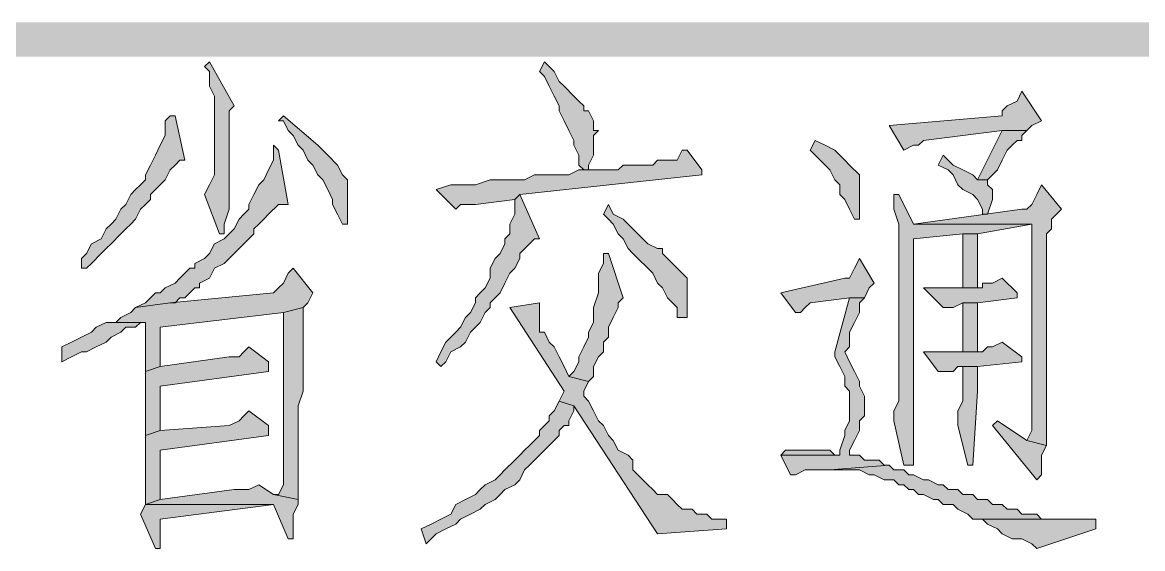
# Model space of a CAD drawing. Header units: inches. Extents: x 20 to 409, y 5 to 283.
# Drawn here: x 41.28 to 50.91, y 11.24 to 15.77 of the extents above; entities that cross this region are included whole.
import ezdxf

# ---------------------------------------------------------------- set-up
doc = ezdxf.new("R2010")
doc.units = ezdxf.units.IN
doc.header["$MEASUREMENT"] = 0
doc.layers.add('C00-00-00', color=7, linetype='Continuous')

msp = doc.modelspace()

# ---------------------------------------------------------------- hatches: boundary and pattern name
at = {"layer": 'C00-00-00'}
h = msp.add_hatch(color=0, dxfattribs=at)
h.dxf.hatch_style = 2
h.paths.add_polyline_path([(28.3301, 15.7656), (28.3301, 15.4693), (408.3141, 15.7656)])
h = msp.add_hatch(color=0, dxfattribs=at)
h.dxf.hatch_style = 2
h.paths.add_polyline_path([(28.3301, 15.4693), (408.3141, 15.7656), (408.3141, 15.4693)])
h = msp.add_hatch(color=0, dxfattribs=at)
h.dxf.hatch_style = 2
h.paths.add_polyline_path([(42.8928, 15.4269), (42.8504, 15.3846), (42.8928, 15.3423), (42.8928, 15.2153), (42.9351, 15.1306), (42.9351, 14.4533), (42.8928, 14.3686), (42.8504, 14.2839), (42.9774, 13.9453), (43.0198, 13.9453), (43.0198, 14.0299), (43.0621, 14.1569), (43.0621, 14.5803), (43.0621, 14.6649), (43.0621, 15.0036), (43.1044, 15.0459)])
h = msp.add_hatch(color=0, dxfattribs=at)
h.dxf.hatch_style = 2
h.paths.add_polyline_path([(45.7714, 15.4269), (45.7291, 15.3423), (45.7714, 15.2999), (45.8138, 15.2153), (45.8561, 15.1306), (45.8984, 15.0459), (45.8984, 15.0036), (45.9408, 14.9189), (45.9831, 14.8343), (46.0254, 14.7496), (46.0254, 14.7073), (46.0678, 14.6226), (46.0678, 14.5379), (46.1101, 14.4956), (46.1524, 14.4956), (46.1524, 14.5379), (46.1948, 14.6226), (46.1948, 14.7919), (46.2371, 14.8343), (46.1948, 14.8343), (46.1948, 14.9189), (46.1524, 15.0036), (46.1101, 15.0036), (46.1101, 15.0459), (46.0678, 15.0883), (46.0254, 15.1306), (45.9408, 15.2153), (45.8984, 15.2576), (45.8561, 15.3423)])
h = msp.add_hatch(color=0, dxfattribs=at)
h.dxf.hatch_style = 2
h.paths.add_polyline_path([(49.8778, 15.1729), (49.8354, 15.0883), (49.7508, 15.0459), (49.7084, 15.0036), (49.7084, 14.9613), (48.7348, 14.8766), (48.8618, 14.6649), (48.9464, 14.7073), (48.9888, 14.7073), (49.0311, 14.7496), (49.7084, 14.8343), (49.9201, 14.8343), (49.9624, 14.8766), (50.0471, 14.9189)])
h = msp.add_hatch(color=0, dxfattribs=at)
h.dxf.hatch_style = 2
h.paths.add_polyline_path([(42.5964, 14.9613), (42.5541, 14.9613), (42.5118, 14.9189), (42.5118, 14.7919), (42.4694, 14.7073), (42.4271, 14.6226), (42.3848, 14.5379), (42.3424, 14.4533), (42.3424, 14.4109), (42.3001, 14.3686), (42.2578, 14.3263), (42.2154, 14.2839), (42.1731, 14.1993), (42.1308, 14.1569), (42.0884, 14.0723), (42.0461, 14.0299), (42.0038, 13.9876), (41.9614, 13.9029), (41.8768, 13.8606), (41.8344, 13.7759), (41.7921, 13.7336), (41.7921, 13.6489), (41.8344, 13.6489), (41.8768, 13.6913), (41.9614, 13.7759), (42.0038, 13.8183), (42.0461, 13.8606), (42.1308, 13.9453), (42.1731, 13.9876), (42.2154, 14.0299), (42.2578, 14.0723), (42.3001, 14.1569), (42.3424, 14.1993), (42.3848, 14.2416), (42.3848, 14.2839), (42.4694, 14.3686), (42.5118, 14.4109), (42.5541, 14.4956), (42.5964, 14.5379), (42.6388, 14.5803), (42.6811, 14.5803)])
h = msp.add_hatch(color=0, dxfattribs=at)
h.dxf.hatch_style = 2
h.paths.add_polyline_path([(43.5278, 14.9613), (43.4854, 14.9189), (43.5278, 14.9189), (43.5701, 14.8343), (43.6124, 14.7919), (43.6548, 14.7073), (43.6971, 14.6649), (43.7394, 14.5803), (43.7818, 14.5379), (43.8241, 14.4533), (43.8664, 14.4109), (43.9088, 14.3263), (43.9511, 14.2416), (43.9511, 14.1993), (43.9934, 14.1146), (44.0358, 14.0299), (44.0781, 14.0299), (44.0781, 14.1569), (44.0781, 14.4109), (44.0358, 14.4533), (43.9934, 14.5379), (43.9088, 14.6226), (43.8241, 14.7073)])
h = msp.add_hatch(color=0, dxfattribs=at)
h.dxf.hatch_style = 2
h.paths.add_polyline_path([(49.9201, 14.8343), (49.7084, 14.8343), (49.4968, 14.4109), (49.5814, 14.4109), (49.6661, 14.4956), (49.7084, 14.5803), (49.7508, 14.6649), (49.7931, 14.7073), (49.8354, 14.7496), (49.8778, 14.7496), (49.8778, 14.7919)])
h = msp.add_hatch(color=0, dxfattribs=at)
h.dxf.hatch_style = 2
h.paths.add_polyline_path([(48.0998, 14.7496), (48.0574, 14.6649), (48.0998, 14.6226), (48.1844, 14.5379), (48.2268, 14.4956), (48.2691, 14.4109), (48.3114, 14.3686), (48.3114, 14.2839), (48.3538, 14.2416), (48.3961, 14.1569), (48.4384, 14.0723), (48.4808, 14.0723), (48.4808, 14.1569), (48.4808, 14.4533), (48.3961, 14.5379), (48.3538, 14.5803), (48.3114, 14.6226), (48.2691, 14.6649), (48.1844, 14.7073)])
h = msp.add_hatch(color=0, dxfattribs=at)
h.dxf.hatch_style = 2
h.paths.add_polyline_path([(43.4431, 14.7073), (43.4431, 14.5803), (43.4008, 14.4956), (43.3584, 14.4109), (43.3161, 14.3686), (43.2738, 14.2839), (43.2314, 14.1993), (43.2314, 14.1569), (43.1891, 14.1146), (43.1468, 14.0723), (43.1044, 13.9876), (43.0621, 13.9453), (43.0198, 13.9029), (42.9351, 13.8606), (42.8928, 13.7759), (42.8504, 13.7336), (42.7658, 13.6913), (42.7658, 13.6489), (42.7234, 13.6489), (42.6811, 13.6066), (42.6388, 13.5643), (42.5964, 13.5219), (42.5118, 13.4796), (42.4694, 13.4373), (42.4271, 13.4373), (42.3848, 13.3949), (42.3424, 13.3526), (42.2578, 13.3103), (42.5541, 13.3526), (42.5964, 13.3526), (42.6388, 13.3949), (42.6811, 13.3949), (42.7234, 13.4373), (42.7658, 13.4796), (42.8081, 13.4796), (42.8081, 13.5219), (42.8928, 13.5643), (42.9351, 13.6489), (43.0198, 13.6913), (43.0621, 13.7336), (43.1044, 13.7759), (43.1891, 13.8606), (43.2314, 13.9029), (43.2738, 13.9453), (43.2738, 13.9876), (43.3161, 14.0299), (43.3584, 14.0723), (43.4008, 14.1146), (43.4854, 14.1993), (43.5701, 14.1993), (43.4854, 14.6649)])
h = msp.add_hatch(color=0, dxfattribs=at)
h.dxf.hatch_style = 2
h.paths.add_polyline_path([(46.9991, 14.6649), (46.9568, 14.6649), (46.9144, 14.5803), (46.7451, 14.5803), (46.7028, 14.5379), (46.4488, 14.5379), (46.4064, 14.4956), (46.0678, 14.4956), (45.9831, 14.4533), (45.6868, 14.4533), (45.6021, 14.4109), (45.3058, 14.4109), (45.1788, 14.3686), (44.9671, 14.3686), (44.8401, 14.3263), (45.0094, 14.1569), (45.0518, 14.1993), (45.1788, 14.1993), (45.5174, 14.2416), (45.5598, 14.2839), (47.1261, 14.4533), (47.1261, 14.4956)])
h = msp.add_hatch(color=0, dxfattribs=at)
h.dxf.hatch_style = 2
h.paths.add_polyline_path([(49.2004, 14.6226), (49.1581, 14.5379), (49.2428, 14.4956), (49.2851, 14.4533), (49.3274, 14.3686), (49.3698, 14.3263), (49.4544, 14.2839), (49.4968, 14.2416), (49.5391, 14.1569), (49.5391, 14.1146), (49.5814, 14.1146), (49.6238, 14.2416), (49.6238, 14.3263), (49.5814, 14.3686), (49.5814, 14.4109), (49.4968, 14.4109), (49.4544, 14.4533), (49.3698, 14.4956), (49.2851, 14.5379)])
h = msp.add_hatch(color=0, dxfattribs=at)
h.dxf.hatch_style = 2
h.paths.add_polyline_path([(50.0471, 14.3686), (50.0048, 14.2839), (49.9624, 14.1993), (49.9201, 14.1569), (49.8778, 14.1569), (48.9464, 14.0299), (49.9624, 14.0299), (49.9624, 12.5059), (49.9624, 12.2519), (49.9201, 12.1673), (50.0894, 12.1249), (50.0894, 13.6066), (50.0894, 13.6913), (50.0894, 13.9453), (50.1318, 13.9876), (50.1318, 14.0723), (50.2164, 14.1569)])
h = msp.add_hatch(color=0, dxfattribs=at)
h.dxf.hatch_style = 2
h.paths.add_polyline_path([(45.5598, 14.2839), (45.5174, 14.2416), (45.5174, 14.1146), (45.4751, 14.0299), (45.4751, 13.9453), (45.4328, 13.9029), (45.4328, 13.8606), (45.3904, 13.7759), (45.3481, 13.7336), (45.3058, 13.6489), (45.3058, 13.5643), (45.2634, 13.4796), (45.2211, 13.4373), (45.1788, 13.3949), (45.1788, 13.3526), (45.1364, 13.2679), (45.0941, 13.2256), (45.0518, 13.1409), (45.0094, 13.0986), (44.9248, 13.0139), (44.8824, 12.9293), (44.8401, 12.8446), (44.8824, 12.8023), (44.9248, 12.8446), (44.9671, 12.9293), (45.0518, 12.9716), (45.0941, 13.0139), (45.1364, 13.0986), (45.1788, 13.1409), (45.2211, 13.1833), (45.2634, 13.2679), (45.3058, 13.3103), (45.3058, 13.3526), (45.3481, 13.3949), (45.3904, 13.4373), (45.4328, 13.5219), (45.4751, 13.6066), (45.5174, 13.6489), (45.5598, 13.7336), (45.5598, 13.7759), (45.6444, 13.8606), (45.6868, 13.9029), (45.7291, 13.9029)])
h = msp.add_hatch(color=0, dxfattribs=at)
h.dxf.hatch_style = 2
h.paths.add_polyline_path([(48.8194, 14.2839), (48.7771, 14.2839), (48.7771, 14.1569), (48.8194, 14.0299), (48.8194, 12.5059), (48.7771, 12.4213), (48.7771, 12.3366), (48.8618, 11.9556), (48.9464, 11.9556), (48.9464, 13.9029), (49.3698, 13.9453), (49.4968, 13.9453), (49.9624, 14.0299), (48.9464, 14.0299)])
h = msp.add_hatch(color=0, dxfattribs=at)
h.dxf.hatch_style = 2
h.paths.add_polyline_path([(46.3218, 14.1993), (46.2794, 14.1146), (46.3218, 14.0723), (46.3641, 14.0299), (46.4064, 13.9453), (46.4488, 13.9029), (46.4911, 13.8183), (46.5334, 13.7759), (46.5758, 13.7336), (46.6604, 13.6489), (46.7028, 13.6066), (46.7451, 13.5219), (46.7874, 13.4796), (46.8298, 13.3949), (46.8721, 13.3526), (46.9144, 13.3103), (46.9144, 13.2256), (46.9991, 13.2256), (46.9991, 13.5643), (46.9568, 13.6066), (46.9144, 13.6489), (46.8298, 13.7336), (46.7874, 13.7759), (46.7874, 13.8183), (46.7451, 13.8183), (46.6604, 13.8606), (46.6181, 13.9029), (46.5758, 13.9453), (46.4911, 14.0299), (46.4488, 14.0723), (46.3641, 14.1146)])
h = msp.add_hatch(color=0, dxfattribs=at)
h.dxf.hatch_style = 2
h.paths.add_polyline_path([(49.4968, 13.9453), (49.3698, 13.9453), (49.3698, 13.7759), (49.3698, 13.4796), (49.4968, 13.4796)])
h = msp.add_hatch(color=0, dxfattribs=at)
h.dxf.hatch_style = 2
h.paths.add_polyline_path([(46.3218, 13.7759), (46.2794, 13.7759), (46.2794, 13.6913), (46.2371, 13.6066), (46.2371, 13.4373), (46.1948, 13.3103), (46.1948, 13.1833), (46.1524, 13.0986), (46.1524, 13.0563), (46.1101, 12.9716), (46.0678, 12.8869), (46.0678, 12.8446), (46.0254, 12.7599), (45.9831, 12.7176), (46.1524, 12.6753), (46.1948, 12.7176), (46.1948, 12.8023), (46.2371, 12.8869), (46.2794, 12.9293), (46.2794, 13.0139), (46.3218, 13.0563), (46.3218, 13.1409), (46.3641, 13.2256), (46.4064, 13.3103), (46.4064, 13.3526), (46.4488, 13.3949)])
h = msp.add_hatch(color=0, dxfattribs=at)
h.dxf.hatch_style = 2
h.paths.add_polyline_path([(48.4808, 13.7336), (48.4384, 13.6489), (48.3961, 13.5643), (48.3538, 13.5643), (47.8034, 13.4373), (47.9304, 13.2679), (47.9728, 13.2679), (48.0151, 13.3103), (48.0574, 13.3526), (48.3961, 13.3949), (48.5231, 13.3949), (48.5654, 13.4796), (48.6078, 13.5219)])
h = msp.add_hatch(color=0, dxfattribs=at)
h.dxf.hatch_style = 2
h.paths.add_polyline_path([(43.6124, 13.6489), (43.5701, 13.6066), (43.5278, 13.5219), (43.4854, 13.4796), (43.4431, 13.4373), (42.5541, 13.3526), (42.2578, 13.3103), (42.2154, 13.2679), (42.1308, 13.2256), (42.0884, 13.1833), (42.3424, 13.1833), (42.3424, 13.0563), (42.3424, 12.7599), (42.4694, 12.8023), (42.4694, 13.1409), (43.5278, 13.2679), (43.6971, 13.3103), (43.7394, 13.3526), (43.7818, 13.4373)])
h = msp.add_hatch(color=0, dxfattribs=at)
h.dxf.hatch_style = 2
h.paths.add_polyline_path([(49.7084, 13.5643), (49.6238, 13.5219), (49.5391, 13.5219), (49.5391, 13.4796), (49.0311, 13.4796), (49.2004, 13.3103), (49.2851, 13.3103), (49.3698, 13.3526), (49.4968, 13.3526), (49.8354, 13.3949), (49.8354, 13.4373)])
h = msp.add_hatch(color=0, dxfattribs=at)
h.dxf.hatch_style = 2
h.paths.add_polyline_path([(48.5231, 13.3949), (48.3961, 13.3949), (48.2691, 12.9293), (48.2691, 12.8869), (48.3114, 12.8023), (48.3538, 12.7176), (48.3538, 12.6329), (48.3961, 12.5906), (48.3961, 12.3366), (48.3538, 12.2519), (48.3538, 12.2096), (48.3114, 12.0826), (48.3114, 12.0403), (47.8034, 12.0403), (47.8881, 11.8709), (47.9304, 11.8709), (48.0151, 11.9133), (48.2268, 11.9133), (48.7348, 11.9556), (48.6924, 11.9556), (48.6501, 11.9979), (48.5231, 11.9979), (48.4808, 12.0403), (48.3961, 12.0403), (48.3961, 12.0826), (48.4384, 12.1673), (48.4808, 12.2519), (48.4808, 12.3366), (48.5231, 12.3789), (48.5231, 12.5483), (48.4808, 12.6329), (48.4808, 12.6753), (48.4384, 12.7599), (48.3961, 12.8446), (48.3538, 12.9293), (48.3961, 12.9716), (48.3961, 13.0986), (48.4384, 13.1833), (48.4808, 13.2679), (48.4808, 13.3526)])
h = msp.add_hatch(color=0, dxfattribs=at)
h.dxf.hatch_style = 2
h.paths.add_polyline_path([(43.6971, 13.3103), (43.5278, 13.2679), (43.5278, 11.7863), (43.4854, 11.7016), (43.4431, 11.7016), (43.6548, 11.6593), (43.6548, 11.9556), (43.6548, 12.0403), (43.6548, 12.4636), (43.6971, 12.5906)])
h = msp.add_hatch(color=0, dxfattribs=at)
h.dxf.hatch_style = 2
h.paths.add_polyline_path([(45.7291, 13.3526), (45.4751, 13.3103), (45.9408, 12.5906), (45.8984, 12.5059), (46.0254, 12.4636), (46.7451, 11.3629), (47.3378, 11.4053), (47.3378, 11.4899), (47.2954, 11.4899), (47.2108, 11.4899), (47.1684, 11.5323), (47.0838, 11.5323), (47.0414, 11.5746), (46.9568, 11.5746), (46.9144, 11.6169), (46.8721, 11.6593), (46.8298, 11.7016), (46.7451, 11.7016), (46.7028, 11.7439), (46.6604, 11.7863), (46.6181, 11.8286), (46.5758, 11.8709), (46.5334, 11.9133), (46.5334, 11.9979), (46.4911, 12.0403), (46.4064, 12.0826), (46.3641, 12.1673), (46.3218, 12.2096), (46.2794, 12.2943), (46.2371, 12.3366), (46.1948, 12.4213), (46.1524, 12.5059), (46.1101, 12.5483), (46.1101, 12.5906), (46.1524, 12.6753), (45.9831, 12.7176), (45.9408, 12.8023), (45.8984, 12.8869), (45.8561, 12.9716), (45.8138, 13.0139), (45.7714, 13.0986), (45.7291, 13.0986), (45.7291, 13.1409)])
h = msp.add_hatch(color=0, dxfattribs=at)
h.dxf.hatch_style = 2
h.paths.add_polyline_path([(49.4968, 13.3526), (49.3698, 13.3526), (49.3698, 13.2679), (49.3698, 12.9293), (49.4968, 12.9293)])
h = msp.add_hatch(color=0, dxfattribs=at)
h.dxf.hatch_style = 2
h.paths.add_polyline_path([(42.0884, 13.1833), (42.0038, 13.1833), (41.9191, 13.1409), (41.8768, 13.0986), (41.7921, 13.0563), (41.7074, 13.0139), (41.6228, 12.9716), (41.6228, 12.8446), (41.7074, 12.8869), (41.7921, 12.9293), (41.8344, 12.9293), (41.9191, 12.9716), (42.0038, 13.0139), (42.0461, 13.0563), (42.1308, 13.0986), (42.1731, 13.1409), (42.2578, 13.1409), (42.3001, 13.1833), (42.3424, 13.1833)])
h = msp.add_hatch(color=0, dxfattribs=at)
h.dxf.hatch_style = 2
h.paths.add_polyline_path([(49.7084, 13.0139), (49.6238, 12.9716), (49.5814, 12.9716), (49.5391, 12.9293), (49.0311, 12.9293), (49.1581, 12.7599), (49.2851, 12.7599), (49.3274, 12.8023), (49.4968, 12.8023), (49.8778, 12.8446), (49.8778, 12.8869)])
h = msp.add_hatch(color=0, dxfattribs=at)
h.dxf.hatch_style = 2
h.paths.add_polyline_path([(43.2314, 12.9716), (43.1891, 12.9293), (43.1468, 12.8869), (43.0621, 12.8869), (42.4694, 12.8023), (42.3424, 12.7599), (42.3424, 12.2096), (42.4694, 12.2519), (42.4694, 12.6329), (43.4008, 12.7599), (43.4008, 12.8446)])
h = msp.add_hatch(color=0, dxfattribs=at)
h.dxf.hatch_style = 2
h.paths.add_polyline_path([(49.4968, 12.8023), (49.3698, 12.8023), (49.3698, 12.7176), (49.3698, 12.5059), (49.3274, 12.4213), (49.3274, 12.2943), (49.4121, 11.9556), (49.4544, 11.9556), (49.4968, 12.5906)])
h = msp.add_hatch(color=0, dxfattribs=at)
h.dxf.hatch_style = 2
h.paths.add_polyline_path([(45.8984, 12.5059), (45.8561, 12.4213), (45.8138, 12.3789), (45.8138, 12.3366), (45.7714, 12.2943), (45.7291, 12.2519), (45.7291, 12.2096), (45.6868, 12.1673), (45.6444, 12.1249), (45.6021, 12.0826), (45.5598, 12.0403), (45.5174, 11.9979), (45.4328, 11.9133), (45.3904, 11.8709), (45.3481, 11.8286), (45.2634, 11.7863), (45.2211, 11.7439), (45.1788, 11.7016), (45.0941, 11.6593), (45.0094, 11.6169), (44.9671, 11.5323), (44.8824, 11.4899), (44.7978, 11.4476), (44.7131, 11.4053), (44.7554, 11.2783), (44.8401, 11.3629), (44.9248, 11.4053), (45.0094, 11.4476), (45.0518, 11.4899), (45.1364, 11.5323), (45.2211, 11.5746), (45.2634, 11.6169), (45.3481, 11.6593), (45.3904, 11.7016), (45.4328, 11.7439), (45.5174, 11.7863), (45.5598, 11.8286), (45.6021, 11.9133), (45.6444, 11.9556), (45.6868, 11.9979), (45.7291, 12.0403), (45.7714, 12.0826), (45.8138, 12.1249), (45.8561, 12.1673), (45.8984, 12.2096), (45.8984, 12.2519), (45.9408, 12.2943), (45.9831, 12.2943), (45.9831, 12.3366), (46.0254, 12.4213), (46.0254, 12.4636)])
h = msp.add_hatch(color=0, dxfattribs=at)
h.dxf.hatch_style = 2
h.paths.add_polyline_path([(43.2314, 12.4213), (43.1891, 12.3789), (43.1468, 12.3366), (43.0621, 12.2943), (42.4694, 12.2519), (42.3424, 12.2096), (42.3424, 11.6169), (42.4694, 11.6593), (42.4694, 12.0826), (43.4008, 12.2096), (43.4008, 12.2943)])
h = msp.add_hatch(color=0, dxfattribs=at)
h.dxf.hatch_style = 2
h.paths.add_polyline_path([(49.6661, 12.3366), (49.6238, 12.2943), (50.0048, 11.8286), (50.0471, 11.8709), (50.0471, 12.0403), (50.0894, 12.1249), (49.9201, 12.1673)])
h = msp.add_hatch(color=0, dxfattribs=at)
h.dxf.hatch_style = 2
h.paths.add_polyline_path([(48.0574, 12.0826), (47.8458, 12.0826), (47.8034, 12.0403), (48.3114, 12.0403), (48.2691, 12.0403), (48.2268, 12.0826)])
h = msp.add_hatch(color=0, dxfattribs=at)
h.dxf.hatch_style = 2
h.paths.add_polyline_path([(48.7348, 11.9556), (48.2268, 11.9133), (48.4808, 11.9133), (48.5654, 11.8709), (48.6078, 11.8709), (48.6924, 11.8286), (48.7771, 11.8286), (48.8194, 11.7863), (48.8618, 11.7863), (48.9041, 11.7439), (48.9464, 11.7439), (48.9888, 11.7016), (49.0311, 11.7016), (49.1158, 11.6593), (49.1581, 11.6593), (49.2004, 11.6169), (49.2851, 11.6169), (49.3274, 11.5746), (49.4121, 11.5323), (49.4544, 11.4899), (50.3858, 11.4899), (50.3011, 11.4899), (50.0471, 11.4899), (50.0048, 11.5323), (49.8778, 11.5323), (49.8354, 11.5746), (49.7508, 11.5746), (49.7084, 11.6169), (49.6238, 11.6169), (49.5814, 11.6593), (49.4968, 11.6593), (49.4544, 11.7016), (49.3698, 11.7016), (49.3274, 11.7439), (49.2428, 11.7439), (49.2004, 11.7863), (49.1581, 11.7863), (49.0734, 11.8286), (49.0311, 11.8286), (48.9464, 11.8709), (48.9041, 11.8709), (48.8618, 11.9133), (48.7771, 11.9133)])
h = msp.add_hatch(color=0, dxfattribs=at)
h.dxf.hatch_style = 2
h.paths.add_polyline_path([(43.3161, 11.7863), (43.2314, 11.7439), (43.1044, 11.7439), (42.4694, 11.6593), (42.3424, 11.6169), (43.4431, 11.6169), (43.5701, 11.3206), (43.6124, 11.3206), (43.6124, 11.3629), (43.6124, 11.5323), (43.6548, 11.6169), (43.6548, 11.6593), (43.4431, 11.7016)])
h = msp.add_hatch(color=0, dxfattribs=at)
h.dxf.hatch_style = 2
h.paths.add_polyline_path([(42.3424, 11.6169), (42.3001, 11.5323), (42.4271, 11.2359), (42.4694, 11.2359), (42.4694, 11.4899), (43.4431, 11.6169)])
h = msp.add_hatch(color=0, dxfattribs=at)
h.dxf.hatch_style = 2
h.paths.add_polyline_path([(50.5128, 11.4899), (49.5391, 11.4899), (49.5814, 11.4476), (49.6661, 11.4053), (49.7084, 11.3629), (49.7931, 11.3206), (49.8778, 11.3206), (49.9624, 11.2783), (50.0048, 11.2359), (50.5128, 11.4053)])

# ---------------------------------------------------------------- linework, layer by layer
at = {"layer": 'C00-00-00', "color": 0, "lineweight": 0}
for points in [[(42.8928, 15.4269), (42.8504, 15.3846), (42.8928, 15.3423), (42.8928, 15.2153), (42.9351, 15.1306), (42.9351, 14.4533), (42.8928, 14.3686), (42.8504, 14.2839), (42.9774, 13.9453), (43.0198, 13.9453), (43.0198, 14.0299), (43.0621, 14.1569), (43.0621, 14.5803), (43.0621, 14.6649), (43.0621, 15.0036), (43.1044, 15.0459)], [(45.7714, 15.4269), (45.7291, 15.3423), (45.7714, 15.2999), (45.8138, 15.2153), (45.8561, 15.1306), (45.8984, 15.0459), (45.8984, 15.0036), (45.9408, 14.9189), (45.9831, 14.8343), (46.0254, 14.7496), (46.0254, 14.7073), (46.0678, 14.6226), (46.0678, 14.5379), (46.1101, 14.4956), (46.1524, 14.4956), (46.1524, 14.5379), (46.1948, 14.6226), (46.1948, 14.7919), (46.2371, 14.8343), (46.1948, 14.8343), (46.1948, 14.9189), (46.1524, 15.0036), (46.1101, 15.0036), (46.1101, 15.0459), (46.0678, 15.0883), (46.0254, 15.1306), (45.9408, 15.2153), (45.8984, 15.2576), (45.8561, 15.3423)], [(49.8778, 15.1729), (49.8354, 15.0883), (49.7508, 15.0459), (49.7084, 15.0036), (49.7084, 14.9613), (48.7348, 14.8766), (48.8618, 14.6649), (48.9464, 14.7073), (48.9888, 14.7073), (49.0311, 14.7496), (49.7084, 14.8343), (49.9201, 14.8343), (49.9624, 14.8766), (50.0471, 14.9189)], [(42.5964, 14.9613), (42.5541, 14.9613), (42.5118, 14.9189), (42.5118, 14.7919), (42.4694, 14.7073), (42.4271, 14.6226), (42.3848, 14.5379), (42.3424, 14.4533), (42.3424, 14.4109), (42.3001, 14.3686), (42.2578, 14.3263), (42.2154, 14.2839), (42.1731, 14.1993), (42.1308, 14.1569), (42.0884, 14.0723), (42.0461, 14.0299), (42.0038, 13.9876), (41.9614, 13.9029), (41.8768, 13.8606), (41.8344, 13.7759), (41.7921, 13.7336), (41.7921, 13.6489), (41.8344, 13.6489), (41.8768, 13.6913), (41.9614, 13.7759), (42.0038, 13.8183), (42.0461, 13.8606), (42.1308, 13.9453), (42.1731, 13.9876), (42.2154, 14.0299), (42.2578, 14.0723), (42.3001, 14.1569), (42.3424, 14.1993), (42.3848, 14.2416), (42.3848, 14.2839), (42.4694, 14.3686), (42.5118, 14.4109), (42.5541, 14.4956), (42.5964, 14.5379), (42.6388, 14.5803), (42.6811, 14.5803)], [(43.5278, 14.9613), (43.4854, 14.9189), (43.5278, 14.9189), (43.5701, 14.8343), (43.6124, 14.7919), (43.6548, 14.7073), (43.6971, 14.6649), (43.7394, 14.5803), (43.7818, 14.5379), (43.8241, 14.4533), (43.8664, 14.4109), (43.9088, 14.3263), (43.9511, 14.2416), (43.9511, 14.1993), (43.9934, 14.1146), (44.0358, 14.0299), (44.0781, 14.0299), (44.0781, 14.1569), (44.0781, 14.4109), (44.0358, 14.4533), (43.9934, 14.5379), (43.9088, 14.6226), (43.8241, 14.7073)], [(49.9201, 14.8343), (49.7084, 14.8343), (49.4968, 14.4109), (49.5814, 14.4109), (49.6661, 14.4956), (49.7084, 14.5803), (49.7508, 14.6649), (49.7931, 14.7073), (49.8354, 14.7496), (49.8778, 14.7496), (49.8778, 14.7919)], [(48.0998, 14.7496), (48.0574, 14.6649), (48.0998, 14.6226), (48.1844, 14.5379), (48.2268, 14.4956), (48.2691, 14.4109), (48.3114, 14.3686), (48.3114, 14.2839), (48.3538, 14.2416), (48.3961, 14.1569), (48.4384, 14.0723), (48.4808, 14.0723), (48.4808, 14.1569), (48.4808, 14.4533), (48.3961, 14.5379), (48.3538, 14.5803), (48.3114, 14.6226), (48.2691, 14.6649), (48.1844, 14.7073)], [(43.4431, 14.7073), (43.4431, 14.5803), (43.4008, 14.4956), (43.3584, 14.4109), (43.3161, 14.3686), (43.2738, 14.2839), (43.2314, 14.1993), (43.2314, 14.1569), (43.1891, 14.1146), (43.1468, 14.0723), (43.1044, 13.9876), (43.0621, 13.9453), (43.0198, 13.9029), (42.9351, 13.8606), (42.8928, 13.7759), (42.8504, 13.7336), (42.7658, 13.6913), (42.7658, 13.6489), (42.7234, 13.6489), (42.6811, 13.6066), (42.6388, 13.5643), (42.5964, 13.5219), (42.5118, 13.4796), (42.4694, 13.4373), (42.4271, 13.4373), (42.3848, 13.3949), (42.3424, 13.3526), (42.2578, 13.3103), (42.5541, 13.3526), (42.5964, 13.3526), (42.6388, 13.3949), (42.6811, 13.3949), (42.7234, 13.4373), (42.7658, 13.4796), (42.8081, 13.4796), (42.8081, 13.5219), (42.8928, 13.5643), (42.9351, 13.6489), (43.0198, 13.6913), (43.0621, 13.7336), (43.1044, 13.7759), (43.1891, 13.8606), (43.2314, 13.9029), (43.2738, 13.9453), (43.2738, 13.9876), (43.3161, 14.0299), (43.3584, 14.0723), (43.4008, 14.1146), (43.4854, 14.1993), (43.5701, 14.1993), (43.4854, 14.6649)], [(46.9991, 14.6649), (46.9568, 14.6649), (46.9144, 14.5803), (46.7451, 14.5803), (46.7028, 14.5379), (46.4488, 14.5379), (46.4064, 14.4956), (46.0678, 14.4956), (45.9831, 14.4533), (45.6868, 14.4533), (45.6021, 14.4109), (45.3058, 14.4109), (45.1788, 14.3686), (44.9671, 14.3686), (44.8401, 14.3263), (45.0094, 14.1569), (45.0518, 14.1993), (45.1788, 14.1993), (45.5174, 14.2416), (45.5598, 14.2839), (47.1261, 14.4533), (47.1261, 14.4956)], [(49.2004, 14.6226), (49.1581, 14.5379), (49.2428, 14.4956), (49.2851, 14.4533), (49.3274, 14.3686), (49.3698, 14.3263), (49.4544, 14.2839), (49.4968, 14.2416), (49.5391, 14.1569), (49.5391, 14.1146), (49.5814, 14.1146), (49.6238, 14.2416), (49.6238, 14.3263), (49.5814, 14.3686), (49.5814, 14.4109), (49.4968, 14.4109), (49.4544, 14.4533), (49.3698, 14.4956), (49.2851, 14.5379)], [(50.0471, 14.3686), (50.0048, 14.2839), (49.9624, 14.1993), (49.9201, 14.1569), (49.8778, 14.1569), (48.9464, 14.0299), (49.9624, 14.0299), (49.9624, 12.5059), (49.9624, 12.2519), (49.9201, 12.1673), (50.0894, 12.1249), (50.0894, 13.6066), (50.0894, 13.6913), (50.0894, 13.9453), (50.1318, 13.9876), (50.1318, 14.0723), (50.2164, 14.1569)], [(45.5598, 14.2839), (45.5174, 14.2416), (45.5174, 14.1146), (45.4751, 14.0299), (45.4751, 13.9453), (45.4328, 13.9029), (45.4328, 13.8606), (45.3904, 13.7759), (45.3481, 13.7336), (45.3058, 13.6489), (45.3058, 13.5643), (45.2634, 13.4796), (45.2211, 13.4373), (45.1788, 13.3949), (45.1788, 13.3526), (45.1364, 13.2679), (45.0941, 13.2256), (45.0518, 13.1409), (45.0094, 13.0986), (44.9248, 13.0139), (44.8824, 12.9293), (44.8401, 12.8446), (44.8824, 12.8023), (44.9248, 12.8446), (44.9671, 12.9293), (45.0518, 12.9716), (45.0941, 13.0139), (45.1364, 13.0986), (45.1788, 13.1409), (45.2211, 13.1833), (45.2634, 13.2679), (45.3058, 13.3103), (45.3058, 13.3526), (45.3481, 13.3949), (45.3904, 13.4373), (45.4328, 13.5219), (45.4751, 13.6066), (45.5174, 13.6489), (45.5598, 13.7336), (45.5598, 13.7759), (45.6444, 13.8606), (45.6868, 13.9029), (45.7291, 13.9029)], [(48.8194, 14.2839), (48.7771, 14.2839), (48.7771, 14.1569), (48.8194, 14.0299), (48.8194, 12.5059), (48.7771, 12.4213), (48.7771, 12.3366), (48.8618, 11.9556), (48.9464, 11.9556), (48.9464, 13.9029), (49.3698, 13.9453), (49.4968, 13.9453), (49.9624, 14.0299), (48.9464, 14.0299)], [(46.3218, 14.1993), (46.2794, 14.1146), (46.3218, 14.0723), (46.3641, 14.0299), (46.4064, 13.9453), (46.4488, 13.9029), (46.4911, 13.8183), (46.5334, 13.7759), (46.5758, 13.7336), (46.6604, 13.6489), (46.7028, 13.6066), (46.7451, 13.5219), (46.7874, 13.4796), (46.8298, 13.3949), (46.8721, 13.3526), (46.9144, 13.3103), (46.9144, 13.2256), (46.9991, 13.2256), (46.9991, 13.5643), (46.9568, 13.6066), (46.9144, 13.6489), (46.8298, 13.7336), (46.7874, 13.7759), (46.7874, 13.8183), (46.7451, 13.8183), (46.6604, 13.8606), (46.6181, 13.9029), (46.5758, 13.9453), (46.4911, 14.0299), (46.4488, 14.0723), (46.3641, 14.1146)], [(49.4968, 13.9453), (49.3698, 13.9453), (49.3698, 13.7759), (49.3698, 13.4796), (49.4968, 13.4796)], [(46.3218, 13.7759), (46.2794, 13.7759), (46.2794, 13.6913), (46.2371, 13.6066), (46.2371, 13.4373), (46.1948, 13.3103), (46.1948, 13.1833), (46.1524, 13.0986), (46.1524, 13.0563), (46.1101, 12.9716), (46.0678, 12.8869), (46.0678, 12.8446), (46.0254, 12.7599), (45.9831, 12.7176), (46.1524, 12.6753), (46.1948, 12.7176), (46.1948, 12.8023), (46.2371, 12.8869), (46.2794, 12.9293), (46.2794, 13.0139), (46.3218, 13.0563), (46.3218, 13.1409), (46.3641, 13.2256), (46.4064, 13.3103), (46.4064, 13.3526), (46.4488, 13.3949)], [(48.4808, 13.7336), (48.4384, 13.6489), (48.3961, 13.5643), (48.3538, 13.5643), (47.8034, 13.4373), (47.9304, 13.2679), (47.9728, 13.2679), (48.0151, 13.3103), (48.0574, 13.3526), (48.3961, 13.3949), (48.5231, 13.3949), (48.5654, 13.4796), (48.6078, 13.5219)], [(43.6124, 13.6489), (43.5701, 13.6066), (43.5278, 13.5219), (43.4854, 13.4796), (43.4431, 13.4373), (42.5541, 13.3526), (42.2578, 13.3103), (42.2154, 13.2679), (42.1308, 13.2256), (42.0884, 13.1833), (42.3424, 13.1833), (42.3424, 13.0563), (42.3424, 12.7599), (42.4694, 12.8023), (42.4694, 13.1409), (43.5278, 13.2679), (43.6971, 13.3103), (43.7394, 13.3526), (43.7818, 13.4373)], [(49.7084, 13.5643), (49.6238, 13.5219), (49.5391, 13.5219), (49.5391, 13.4796), (49.0311, 13.4796), (49.2004, 13.3103), (49.2851, 13.3103), (49.3698, 13.3526), (49.4968, 13.3526), (49.8354, 13.3949), (49.8354, 13.4373)], [(48.5231, 13.3949), (48.3961, 13.3949), (48.2691, 12.9293), (48.2691, 12.8869), (48.3114, 12.8023), (48.3538, 12.7176), (48.3538, 12.6329), (48.3961, 12.5906), (48.3961, 12.3366), (48.3538, 12.2519), (48.3538, 12.2096), (48.3114, 12.0826), (48.3114, 12.0403), (47.8034, 12.0403), (47.8881, 11.8709), (47.9304, 11.8709), (48.0151, 11.9133), (48.2268, 11.9133), (48.7348, 11.9556), (48.6924, 11.9556), (48.6501, 11.9979), (48.5231, 11.9979), (48.4808, 12.0403), (48.3961, 12.0403), (48.3961, 12.0826), (48.4384, 12.1673), (48.4808, 12.2519), (48.4808, 12.3366), (48.5231, 12.3789), (48.5231, 12.5483), (48.4808, 12.6329), (48.4808, 12.6753), (48.4384, 12.7599), (48.3961, 12.8446), (48.3538, 12.9293), (48.3961, 12.9716), (48.3961, 13.0986), (48.4384, 13.1833), (48.4808, 13.2679), (48.4808, 13.3526)], [(43.6971, 13.3103), (43.5278, 13.2679), (43.5278, 11.7863), (43.4854, 11.7016), (43.4431, 11.7016), (43.6548, 11.6593), (43.6548, 11.9556), (43.6548, 12.0403), (43.6548, 12.4636), (43.6971, 12.5906)], [(45.7291, 13.3526), (45.4751, 13.3103), (45.9408, 12.5906), (45.8984, 12.5059), (46.0254, 12.4636), (46.7451, 11.3629), (47.3378, 11.4053), (47.3378, 11.4899), (47.2954, 11.4899), (47.2108, 11.4899), (47.1684, 11.5323), (47.0838, 11.5323), (47.0414, 11.5746), (46.9568, 11.5746), (46.9144, 11.6169), (46.8721, 11.6593), (46.8298, 11.7016), (46.7451, 11.7016), (46.7028, 11.7439), (46.6604, 11.7863), (46.6181, 11.8286), (46.5758, 11.8709), (46.5334, 11.9133), (46.5334, 11.9979), (46.4911, 12.0403), (46.4064, 12.0826), (46.3641, 12.1673), (46.3218, 12.2096), (46.2794, 12.2943), (46.2371, 12.3366), (46.1948, 12.4213), (46.1524, 12.5059), (46.1101, 12.5483), (46.1101, 12.5906), (46.1524, 12.6753), (45.9831, 12.7176), (45.9408, 12.8023), (45.8984, 12.8869), (45.8561, 12.9716), (45.8138, 13.0139), (45.7714, 13.0986), (45.7291, 13.0986), (45.7291, 13.1409)], [(49.4968, 13.3526), (49.3698, 13.3526), (49.3698, 13.2679), (49.3698, 12.9293), (49.4968, 12.9293)], [(42.0884, 13.1833), (42.0038, 13.1833), (41.9191, 13.1409), (41.8768, 13.0986), (41.7921, 13.0563), (41.7074, 13.0139), (41.6228, 12.9716), (41.6228, 12.8446), (41.7074, 12.8869), (41.7921, 12.9293), (41.8344, 12.9293), (41.9191, 12.9716), (42.0038, 13.0139), (42.0461, 13.0563), (42.1308, 13.0986), (42.1731, 13.1409), (42.2578, 13.1409), (42.3001, 13.1833), (42.3424, 13.1833)], [(49.7084, 13.0139), (49.6238, 12.9716), (49.5814, 12.9716), (49.5391, 12.9293), (49.0311, 12.9293), (49.1581, 12.7599), (49.2851, 12.7599), (49.3274, 12.8023), (49.4968, 12.8023), (49.8778, 12.8446), (49.8778, 12.8869)], [(43.2314, 12.9716), (43.1891, 12.9293), (43.1468, 12.8869), (43.0621, 12.8869), (42.4694, 12.8023), (42.3424, 12.7599), (42.3424, 12.2096), (42.4694, 12.2519), (42.4694, 12.6329), (43.4008, 12.7599), (43.4008, 12.8446)], [(49.4968, 12.8023), (49.3698, 12.8023), (49.3698, 12.7176), (49.3698, 12.5059), (49.3274, 12.4213), (49.3274, 12.2943), (49.4121, 11.9556), (49.4544, 11.9556), (49.4968, 12.5906)], [(45.8984, 12.5059), (45.8561, 12.4213), (45.8138, 12.3789), (45.8138, 12.3366), (45.7714, 12.2943), (45.7291, 12.2519), (45.7291, 12.2096), (45.6868, 12.1673), (45.6444, 12.1249), (45.6021, 12.0826), (45.5598, 12.0403), (45.5174, 11.9979), (45.4328, 11.9133), (45.3904, 11.8709), (45.3481, 11.8286), (45.2634, 11.7863), (45.2211, 11.7439), (45.1788, 11.7016), (45.0941, 11.6593), (45.0094, 11.6169), (44.9671, 11.5323), (44.8824, 11.4899), (44.7978, 11.4476), (44.7131, 11.4053), (44.7554, 11.2783), (44.8401, 11.3629), (44.9248, 11.4053), (45.0094, 11.4476), (45.0518, 11.4899), (45.1364, 11.5323), (45.2211, 11.5746), (45.2634, 11.6169), (45.3481, 11.6593), (45.3904, 11.7016), (45.4328, 11.7439), (45.5174, 11.7863), (45.5598, 11.8286), (45.6021, 11.9133), (45.6444, 11.9556), (45.6868, 11.9979), (45.7291, 12.0403), (45.7714, 12.0826), (45.8138, 12.1249), (45.8561, 12.1673), (45.8984, 12.2096), (45.8984, 12.2519), (45.9408, 12.2943), (45.9831, 12.2943), (45.9831, 12.3366), (46.0254, 12.4213), (46.0254, 12.4636)], [(43.2314, 12.4213), (43.1891, 12.3789), (43.1468, 12.3366), (43.0621, 12.2943), (42.4694, 12.2519), (42.3424, 12.2096), (42.3424, 11.6169), (42.4694, 11.6593), (42.4694, 12.0826), (43.4008, 12.2096), (43.4008, 12.2943)], [(49.6661, 12.3366), (49.6238, 12.2943), (50.0048, 11.8286), (50.0471, 11.8709), (50.0471, 12.0403), (50.0894, 12.1249), (49.9201, 12.1673)], [(48.0574, 12.0826), (47.8458, 12.0826), (47.8034, 12.0403), (48.3114, 12.0403), (48.2691, 12.0403), (48.2268, 12.0826)], [(48.7348, 11.9556), (48.2268, 11.9133), (48.4808, 11.9133), (48.5654, 11.8709), (48.6078, 11.8709), (48.6924, 11.8286), (48.7771, 11.8286), (48.8194, 11.7863), (48.8618, 11.7863), (48.9041, 11.7439), (48.9464, 11.7439), (48.9888, 11.7016), (49.0311, 11.7016), (49.1158, 11.6593), (49.1581, 11.6593), (49.2004, 11.6169), (49.2851, 11.6169), (49.3274, 11.5746), (49.4121, 11.5323), (49.4544, 11.4899), (50.3858, 11.4899), (50.3011, 11.4899), (50.0471, 11.4899), (50.0048, 11.5323), (49.8778, 11.5323), (49.8354, 11.5746), (49.7508, 11.5746), (49.7084, 11.6169), (49.6238, 11.6169), (49.5814, 11.6593), (49.4968, 11.6593), (49.4544, 11.7016), (49.3698, 11.7016), (49.3274, 11.7439), (49.2428, 11.7439), (49.2004, 11.7863), (49.1581, 11.7863), (49.0734, 11.8286), (49.0311, 11.8286), (48.9464, 11.8709), (48.9041, 11.8709), (48.8618, 11.9133), (48.7771, 11.9133)], [(43.3161, 11.7863), (43.2314, 11.7439), (43.1044, 11.7439), (42.4694, 11.6593), (42.3424, 11.6169), (43.4431, 11.6169), (43.5701, 11.3206), (43.6124, 11.3206), (43.6124, 11.3629), (43.6124, 11.5323), (43.6548, 11.6169), (43.6548, 11.6593), (43.4431, 11.7016)], [(42.3424, 11.6169), (42.3001, 11.5323), (42.4271, 11.2359), (42.4694, 11.2359), (42.4694, 11.4899), (43.4431, 11.6169)], [(50.5128, 11.4899), (49.5391, 11.4899), (49.5814, 11.4476), (49.6661, 11.4053), (49.7084, 11.3629), (49.7931, 11.3206), (49.8778, 11.3206), (49.9624, 11.2783), (50.0048, 11.2359), (50.5128, 11.4053)]]:
    msp.add_lwpolyline(points, close=True, dxfattribs=at)

doc.saveas('drawing.dxf')
